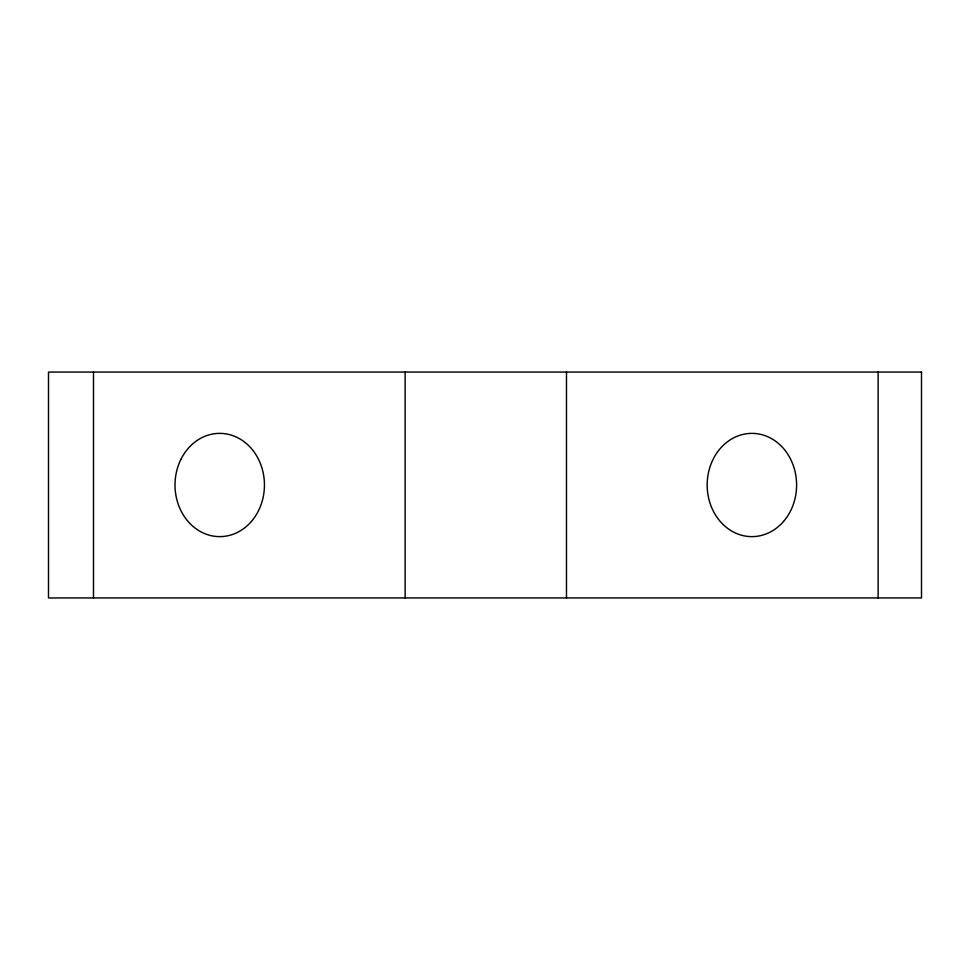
<?xml version="1.0" encoding="UTF-8"?>
<svg xmlns="http://www.w3.org/2000/svg" width="970" height="970" viewBox="0 0 970 970"><rect width="100%" height="100%" fill="white"/><g stroke="black" fill="none" stroke-linecap="round" stroke-linejoin="round"><path stroke-width="1.45" d="M878.117 372.056L878.117 597.944M566.48 372.056L566.48 597.944M405.133 372.056L405.133 597.944M93.496 372.056L93.496 597.944M921.5 372.056L48.5 372.056L48.5 597.944L921.5 597.944L921.5 372.056M783.505 521.508A51.628 44.717 -90 0 0 763.451 435.13A51.628 44.717 -90 0 0 708.694 498.362A51.628 44.717 -90 0 0 783.505 521.508M181.002 459.186A51.628 44.717 90 0 0 219.729 536.628A51.628 44.717 90 0 0 258.456 459.186A51.628 44.717 90 0 0 181.002 459.186"/></g></svg>
